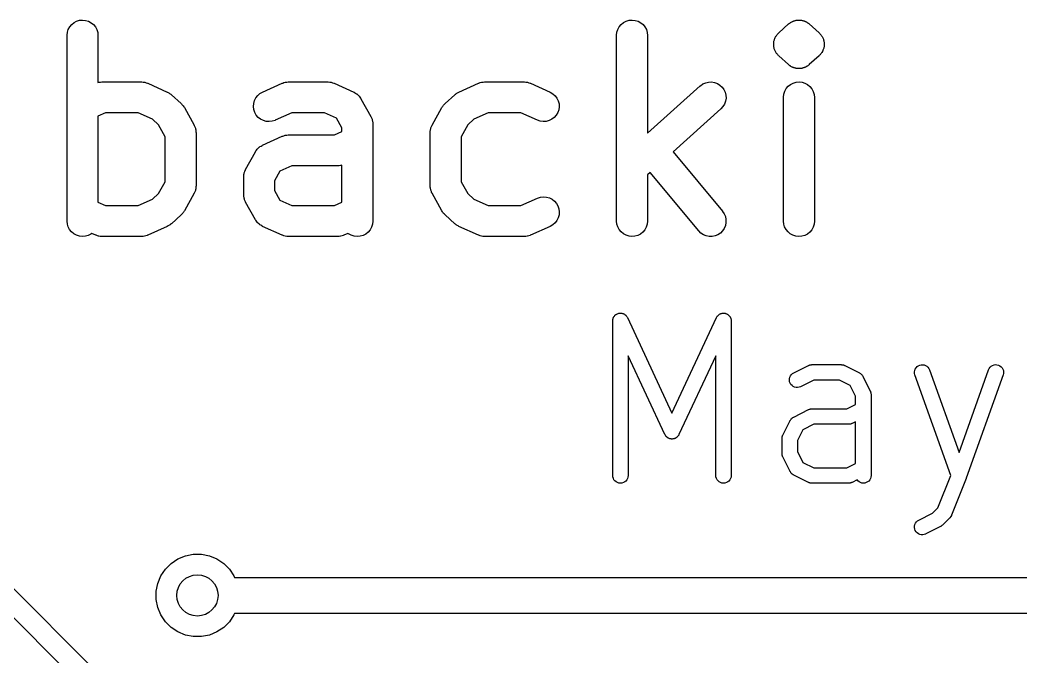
# Model space of a CAD drawing. Extents: x 69 to 174, y -100 to -50.
# Drawn here: x 152.13 to 161.84, y -55.72 to -49.54 of the extents above; entities that cross this region are included whole.
import ezdxf

# ---------------------------------------------------------------- set-up
doc = ezdxf.new("R2010")
doc.units = 0
doc.layers.add('BLACK', color=7, linetype='CONTINUOUS')

msp = doc.modelspace()

# ---------------------------------------------------------------- linework, layer by layer
at = {"layer": 'BLACK', "linetype": 'CONTINUOUS'}
for p, q in [((152.705, -49.5399), (152.734, -49.5373)), ((152.734, -49.5373), (152.763, -49.5403)), ((158.038, -49.5399), (158.067, -49.5373)), ((158.067, -49.5373), (158.096, -49.5403)), ((159.682, -49.5377), (159.686, -49.5373)), ((159.686, -49.5373), (159.69, -49.5377)), ((152.586, -49.6561), (152.595, -49.6282)), ((152.595, -49.6282), (152.609, -49.6025)), ((152.609, -49.6025), (152.628, -49.5801)), ((152.628, -49.5801), (152.651, -49.5618)), ((152.651, -49.5618), (152.676, -49.5482)), ((152.676, -49.5482), (152.705, -49.5399)), ((152.763, -49.5403), (152.791, -49.549)), ((152.791, -49.549), (152.817, -49.5629)), ((152.817, -49.5629), (152.839, -49.5816)), ((152.839, -49.5816), (152.858, -49.6043)), ((152.858, -49.6043), (152.871, -49.6301)), ((152.871, -49.6301), (152.88, -49.6581)), ((157.919, -49.6561), (157.928, -49.6282)), ((157.928, -49.6282), (157.942, -49.6025)), ((157.942, -49.6025), (157.961, -49.5801)), ((157.961, -49.5801), (157.984, -49.5618)), ((157.984, -49.5618), (158.01, -49.5482)), ((158.01, -49.5482), (158.038, -49.5399)), ((158.096, -49.5403), (158.124, -49.549)), ((158.124, -49.549), (158.15, -49.5629)), ((158.15, -49.5629), (158.172, -49.5816)), ((158.172, -49.5816), (158.191, -49.6043)), ((158.191, -49.6043), (158.205, -49.6301)), ((158.205, -49.6301), (158.213, -49.6581)), ((159.489, -49.6615), (159.585, -49.5758)), ((159.585, -49.5758), (159.586, -49.5744)), ((159.586, -49.5744), (159.591, -49.5708)), ((159.591, -49.5708), (159.596, -49.5666)), ((159.596, -49.5666), (159.6, -49.5644)), ((159.6, -49.5644), (159.603, -49.5618)), ((159.603, -49.5618), (159.607, -49.5598)), ((159.607, -49.5598), (159.61, -49.5574)), ((159.61, -49.5574), (159.616, -49.5548)), ((159.616, -49.5548), (159.621, -49.5516)), ((159.621, -49.5516), (159.625, -49.5502)), ((159.625, -49.5502), (159.629, -49.5482)), ((159.629, -49.5482), (159.633, -49.547)), ((159.633, -49.547), (159.637, -49.5453)), ((159.637, -49.5453), (159.643, -49.5439)), ((159.643, -49.5439), (159.649, -49.5417)), ((159.649, -49.5417), (159.653, -49.5411)), ((159.653, -49.5411), (159.657, -49.5399)), ((159.657, -49.5399), (159.661, -49.5396)), ((159.661, -49.5396), (159.665, -49.5386)), ((159.665, -49.5386), (159.671, -49.5384)), ((159.671, -49.5384), (159.678, -49.5375)), ((159.678, -49.5375), (159.682, -49.5377)), ((159.69, -49.5377), (159.694, -49.5376)), ((159.694, -49.5376), (159.701, -49.5386)), ((159.701, -49.5386), (159.707, -49.5389)), ((159.707, -49.5389), (159.711, -49.5399)), ((159.711, -49.5399), (159.715, -49.5403)), ((159.715, -49.5403), (159.719, -49.5416)), ((159.719, -49.5416), (159.723, -49.5423)), ((159.723, -49.5423), (159.729, -49.5445)), ((159.729, -49.5445), (159.735, -49.546)), ((159.735, -49.546), (159.739, -49.5478)), ((159.739, -49.5478), (159.743, -49.549)), ((159.743, -49.549), (159.747, -49.551)), ((159.747, -49.551), (159.751, -49.5525)), ((159.751, -49.5525), (159.756, -49.5558)), ((159.756, -49.5558), (159.762, -49.5584)), ((159.762, -49.5584), (159.765, -49.5609)), ((159.765, -49.5609), (159.769, -49.5629)), ((159.769, -49.5629), (159.772, -49.5656)), ((159.772, -49.5656), (159.776, -49.5678)), ((159.776, -49.5678), (159.78, -49.5721)), ((159.78, -49.5721), (159.785, -49.5758)), ((159.785, -49.5758), (159.881, -49.6615)), ((152.583, -49.6852), (152.586, -49.6561)), ((152.583, -49.6873), (152.583, -49.6852)), ((152.583, -51.4873), (152.583, -49.6873)), ((152.88, -49.6581), (152.883, -49.6873)), ((152.883, -49.6873), (152.883, -50.1435)), ((157.916, -49.6852), (157.919, -49.6561)), ((157.916, -49.6873), (157.916, -49.6852)), ((157.916, -51.4873), (157.916, -49.6873)), ((158.213, -49.6581), (158.216, -49.6873)), ((158.216, -49.6873), (158.216, -50.6362)), ((159.445, -49.7357), (159.447, -49.7288)), ((159.447, -49.7288), (159.449, -49.7217)), ((159.449, -49.7217), (159.452, -49.7151)), ((159.452, -49.7151), (159.455, -49.7082)), ((159.455, -49.7082), (159.458, -49.7019)), ((159.458, -49.7019), (159.461, -49.6953)), ((159.461, -49.6953), (159.466, -49.6894)), ((159.466, -49.6894), (159.47, -49.6831)), ((159.47, -49.6831), (159.475, -49.6777)), ((159.475, -49.6777), (159.479, -49.6719)), ((159.479, -49.6719), (159.484, -49.667)), ((159.484, -49.667), (159.489, -49.6615)), ((159.881, -49.6615), (159.882, -49.6629)), ((159.882, -49.6629), (159.887, -49.6684)), ((159.887, -49.6684), (159.892, -49.6734)), ((159.892, -49.6734), (159.897, -49.6793)), ((159.897, -49.6793), (159.902, -49.6848)), ((159.902, -49.6848), (159.905, -49.6912)), ((159.905, -49.6912), (159.91, -49.6971)), ((159.91, -49.6971), (159.913, -49.7038)), ((159.913, -49.7038), (159.916, -49.7101)), ((159.916, -49.7101), (159.919, -49.717)), ((159.919, -49.717), (159.922, -49.7237)), ((159.922, -49.7237), (159.924, -49.7308)), ((159.924, -49.7308), (159.926, -49.7377)), ((159.44, -49.7646), (159.441, -49.7574)), ((159.44, -49.772), (159.44, -49.7646)), ((159.44, -49.7793), (159.44, -49.772)), ((159.441, -49.7865), (159.44, -49.7793)), ((159.441, -49.7574), (159.442, -49.7501)), ((159.441, -49.7938), (159.441, -49.7865)), ((159.443, -49.801), (159.441, -49.7938)), ((159.442, -49.7501), (159.443, -49.7429)), ((159.443, -49.7429), (159.445, -49.7357)), ((159.444, -49.8083), (159.443, -49.801)), ((159.446, -49.8152), (159.444, -49.8083)), ((159.448, -49.8223), (159.446, -49.8152)), ((159.451, -49.829), (159.448, -49.8223)), ((159.921, -49.8243), (159.918, -49.8309)), ((159.923, -49.8172), (159.921, -49.8243)), ((159.926, -49.8103), (159.923, -49.8172)), ((159.926, -49.7377), (159.927, -49.745)), ((159.927, -49.8031), (159.926, -49.8103)), ((159.927, -49.745), (159.929, -49.7522)), ((159.929, -49.7959), (159.927, -49.8031)), ((159.929, -49.7522), (159.929, -49.7595)), ((159.929, -49.7595), (159.93, -49.7667)), ((159.93, -49.7814), (159.929, -49.7886)), ((159.929, -49.7886), (159.929, -49.7959)), ((159.93, -49.7667), (159.93, -49.774)), ((159.93, -49.774), (159.93, -49.7814)), ((159.454, -49.8359), (159.451, -49.829)), ((159.457, -49.8422), (159.454, -49.8359)), ((159.46, -49.8489), (159.457, -49.8422)), ((159.465, -49.8548), (159.46, -49.8489)), ((159.468, -49.8612), (159.465, -49.8548)), ((159.473, -49.8667), (159.468, -49.8612)), ((159.478, -49.8726), (159.473, -49.8667)), ((159.483, -49.8776), (159.478, -49.8726)), ((159.488, -49.8831), (159.483, -49.8776)), ((159.489, -49.8845), (159.488, -49.8831)), ((159.585, -49.9702), (159.489, -49.8845)), ((159.881, -49.8845), (159.785, -49.9702)), ((159.886, -49.8791), (159.881, -49.8845)), ((159.891, -49.8741), (159.886, -49.8791)), ((159.895, -49.8683), (159.891, -49.8741)), ((159.9, -49.8629), (159.895, -49.8683)), ((159.904, -49.8566), (159.9, -49.8629)), ((159.909, -49.8507), (159.904, -49.8566)), ((159.912, -49.8441), (159.909, -49.8507)), ((159.916, -49.8378), (159.912, -49.8441)), ((159.918, -49.8309), (159.916, -49.8378)), ((159.59, -49.9739), (159.585, -49.9702)), ((159.594, -49.9782), (159.59, -49.9739)), ((159.598, -49.9804), (159.594, -49.9782)), ((159.601, -49.9831), (159.598, -49.9804)), ((159.605, -49.9851), (159.601, -49.9831)), ((159.608, -49.9876), (159.605, -49.9851)), ((159.614, -49.9902), (159.608, -49.9876)), ((159.619, -49.9935), (159.614, -49.9902)), ((159.623, -49.995), (159.619, -49.9935)), ((159.627, -49.997), (159.623, -49.995)), ((159.631, -49.9982), (159.627, -49.997)), ((159.635, -50), (159.631, -49.9982)), ((159.641, -50.0015), (159.635, -50)), ((159.647, -50.0037), (159.641, -50.0015)), ((159.651, -50.0044), (159.647, -50.0037)), ((159.655, -50.0056), (159.651, -50.0044)), ((159.659, -50.0061), (159.655, -50.0056)), ((159.663, -50.0071), (159.659, -50.0061)), ((159.669, -50.0074), (159.663, -50.0071)), ((159.676, -50.0084), (159.669, -50.0074)), ((159.68, -50.0083), (159.676, -50.0084)), ((159.684, -50.0087), (159.68, -50.0083)), ((159.688, -50.0083), (159.684, -50.0087)), ((159.692, -50.0085), (159.688, -50.0083)), ((159.699, -50.0076), (159.692, -50.0085)), ((159.705, -50.0074), (159.699, -50.0076)), ((159.709, -50.0064), (159.705, -50.0074)), ((159.713, -50.0061), (159.709, -50.0064)), ((159.717, -50.0049), (159.713, -50.0061)), ((159.721, -50.0042), (159.717, -50.0049)), ((159.727, -50.0022), (159.721, -50.0042)), ((159.733, -50.0007), (159.727, -50.0022)), ((159.737, -49.999), (159.733, -50.0007)), ((159.741, -49.9978), (159.737, -49.999)), ((159.745, -49.9958), (159.741, -49.9978)), ((159.749, -49.9944), (159.745, -49.9958)), ((159.754, -49.9912), (159.749, -49.9944)), ((159.76, -49.9886), (159.754, -49.9912)), ((159.763, -49.9862), (159.76, -49.9886)), ((159.767, -49.9842), (159.763, -49.9862)), ((159.77, -49.9816), (159.767, -49.9842)), ((159.774, -49.9794), (159.77, -49.9816)), ((159.779, -49.9752), (159.774, -49.9794)), ((159.784, -49.9716), (159.779, -49.9752)), ((159.785, -49.9702), (159.784, -49.9716)), ((152.883, -50.1435), (152.891, -50.1407)), ((152.891, -50.1407), (152.893, -50.1405)), ((152.893, -50.1405), (152.894, -50.1401)), ((152.894, -50.1401), (152.907, -50.1388)), ((152.907, -50.1388), (152.92, -50.1373)), ((152.92, -50.1373), (152.922, -50.1374)), ((152.922, -50.1374), (152.923, -50.1373)), ((152.923, -50.1373), (153.304, -50.1373)), ((153.304, -50.1373), (153.306, -50.1373)), ((153.306, -50.1373), (153.308, -50.1375)), ((153.308, -50.1375), (153.309, -50.1374)), ((153.309, -50.1374), (153.322, -50.1391)), ((153.322, -50.1391), (153.335, -50.1406)), ((153.335, -50.1406), (153.337, -50.141)), ((153.337, -50.141), (153.338, -50.1411)), ((153.338, -50.1411), (153.351, -50.1454)), ((153.351, -50.1454), (153.363, -50.1494)), ((153.363, -50.1494), (153.364, -50.1501)), ((153.364, -50.1501), (153.366, -50.1505)), ((153.366, -50.1505), (153.556, -50.2362)), ((154.481, -50.2362), (154.671, -50.1505)), ((154.671, -50.1505), (154.673, -50.1497)), ((154.673, -50.1497), (154.674, -50.1492)), ((154.674, -50.1492), (154.676, -50.1486)), ((154.676, -50.1486), (154.688, -50.1448)), ((154.688, -50.1448), (154.701, -50.1407)), ((154.701, -50.1407), (154.702, -50.1405)), ((154.702, -50.1405), (154.704, -50.1401)), ((154.704, -50.1401), (154.717, -50.1388)), ((154.717, -50.1388), (154.73, -50.1373)), ((154.73, -50.1373), (154.731, -50.1374)), ((154.731, -50.1374), (154.733, -50.1373)), ((154.733, -50.1373), (155.114, -50.1373)), ((155.114, -50.1373), (155.116, -50.1373)), ((155.116, -50.1373), (155.117, -50.1375)), ((155.117, -50.1375), (155.118, -50.1374)), ((155.118, -50.1374), (155.132, -50.1391)), ((155.132, -50.1391), (155.145, -50.1406)), ((155.145, -50.1406), (155.146, -50.141)), ((155.146, -50.141), (155.147, -50.1411)), ((155.147, -50.1411), (155.16, -50.1454)), ((155.16, -50.1454), (155.173, -50.1494)), ((155.173, -50.1494), (155.174, -50.1501)), ((155.174, -50.1501), (155.175, -50.1505)), ((155.175, -50.1505), (155.366, -50.2362)), ((156.385, -50.2362), (156.576, -50.1505)), ((156.576, -50.1505), (156.578, -50.1497)), ((156.578, -50.1497), (156.579, -50.1492)), ((156.579, -50.1492), (156.58, -50.1486)), ((156.58, -50.1486), (156.593, -50.1448)), ((156.593, -50.1448), (156.606, -50.1407)), ((156.606, -50.1407), (156.607, -50.1405)), ((156.607, -50.1405), (156.608, -50.1401)), ((156.608, -50.1401), (156.622, -50.1388)), ((156.622, -50.1388), (156.635, -50.1373)), ((156.635, -50.1373), (156.636, -50.1374)), ((156.636, -50.1374), (156.637, -50.1373)), ((156.637, -50.1373), (157.018, -50.1373)), ((157.018, -50.1373), (157.02, -50.1373)), ((157.02, -50.1373), (157.022, -50.1375)), ((157.022, -50.1375), (157.023, -50.1374)), ((157.023, -50.1374), (157.036, -50.1391)), ((157.036, -50.1391), (157.05, -50.1406)), ((157.05, -50.1406), (157.051, -50.141)), ((157.051, -50.141), (157.052, -50.1411)), ((157.052, -50.1411), (157.065, -50.1454)), ((157.065, -50.1454), (157.077, -50.1494)), ((157.077, -50.1494), (157.079, -50.1501)), ((157.079, -50.1501), (157.08, -50.1505)), ((157.08, -50.1505), (157.27, -50.2362)), ((158.216, -50.6362), (158.728, -50.1758)), ((158.728, -50.1758), (158.729, -50.1744)), ((158.729, -50.1744), (158.753, -50.1574)), ((158.753, -50.1574), (158.78, -50.1453)), ((158.78, -50.1453), (158.808, -50.1386)), ((158.808, -50.1386), (158.837, -50.1376)), ((158.837, -50.1376), (158.866, -50.1423)), ((158.866, -50.1423), (158.894, -50.1525)), ((158.894, -50.1525), (158.919, -50.1678)), ((158.919, -50.1678), (158.94, -50.1877)), ((158.94, -50.1877), (158.957, -50.2114)), ((158.957, -50.2114), (158.97, -50.238)), ((159.547, -50.2282), (159.561, -50.2025)), ((159.561, -50.2025), (159.58, -50.1801)), ((159.58, -50.1801), (159.603, -50.1618)), ((159.603, -50.1618), (159.629, -50.1482)), ((159.629, -50.1482), (159.657, -50.1399)), ((159.657, -50.1399), (159.686, -50.1373)), ((159.686, -50.1373), (159.715, -50.1403)), ((159.715, -50.1403), (159.743, -50.149)), ((159.743, -50.149), (159.769, -50.1629)), ((159.769, -50.1629), (159.791, -50.1816)), ((159.791, -50.1816), (159.81, -50.2043)), ((159.81, -50.2043), (159.824, -50.2301)), ((153.556, -50.2362), (153.558, -50.2371)), ((153.558, -50.2371), (153.565, -50.2409)), ((153.565, -50.2409), (153.571, -50.2441)), ((153.571, -50.2441), (153.577, -50.2484)), ((153.577, -50.2484), (153.583, -50.252)), ((153.583, -50.252), (153.589, -50.257)), ((153.589, -50.257), (153.595, -50.2615)), ((153.595, -50.2615), (153.69, -50.3472)), ((154.402, -50.3193), (154.415, -50.2931)), ((154.415, -50.2931), (154.433, -50.27)), ((154.433, -50.27), (154.455, -50.2508)), ((154.455, -50.2508), (154.481, -50.2362)), ((155.366, -50.2362), (155.368, -50.2371)), ((155.368, -50.2371), (155.37, -50.2386)), ((155.37, -50.2386), (155.373, -50.2398)), ((155.373, -50.2398), (155.383, -50.2461)), ((155.383, -50.2461), (155.393, -50.252)), ((155.393, -50.252), (155.395, -50.254)), ((155.395, -50.254), (155.398, -50.2557)), ((155.398, -50.2557), (155.406, -50.2638)), ((155.406, -50.2638), (155.415, -50.2715)), ((155.415, -50.2715), (155.416, -50.274)), ((155.416, -50.274), (155.419, -50.2761)), ((155.419, -50.2761), (155.425, -50.2856)), ((155.425, -50.2856), (155.432, -50.2949)), ((155.432, -50.2949), (155.433, -50.2976)), ((155.433, -50.2976), (155.435, -50.3002)), ((155.435, -50.3002), (155.53, -50.4716)), ((156.251, -50.3472), (156.347, -50.2615)), ((156.347, -50.2615), (156.348, -50.2601)), ((156.348, -50.2601), (156.354, -50.2557)), ((156.354, -50.2557), (156.36, -50.2508)), ((156.36, -50.2508), (156.366, -50.2472)), ((156.366, -50.2472), (156.372, -50.2431)), ((156.372, -50.2431), (156.379, -50.24)), ((156.379, -50.24), (156.385, -50.2362)), ((157.27, -50.2362), (157.272, -50.2371)), ((157.272, -50.2371), (157.298, -50.252)), ((157.298, -50.252), (157.319, -50.2715)), ((157.319, -50.2715), (157.337, -50.2949)), ((157.337, -50.2949), (157.35, -50.3213)), ((158.97, -50.238), (158.976, -50.2664)), ((158.978, -50.2957), (158.973, -50.3246)), ((158.976, -50.2664), (158.978, -50.2957)), ((159.535, -50.2852), (159.538, -50.2561)), ((159.535, -50.2873), (159.535, -50.2852)), ((159.535, -51.4873), (159.535, -50.2873)), ((159.538, -50.2561), (159.547, -50.2282)), ((159.824, -50.2301), (159.832, -50.2582)), ((159.832, -50.2582), (159.835, -50.2873)), ((159.835, -50.2873), (159.835, -51.4873)), ((153.69, -50.3472), (153.692, -50.3486)), ((153.692, -50.3486), (153.698, -50.3554)), ((153.698, -50.3554), (153.704, -50.3618)), ((153.704, -50.3618), (153.707, -50.3664)), ((153.707, -50.3664), (153.711, -50.3705)), ((153.711, -50.3705), (153.716, -50.3784)), ((153.716, -50.3784), (153.721, -50.3859)), ((153.721, -50.3859), (153.816, -50.5573)), ((154.392, -50.3767), (154.394, -50.3475)), ((154.396, -50.4058), (154.392, -50.3767)), ((154.394, -50.3475), (154.402, -50.3193)), ((154.405, -50.4336), (154.396, -50.4058)), ((156.125, -50.5573), (156.221, -50.3859)), ((156.221, -50.3859), (156.222, -50.384)), ((156.222, -50.384), (156.227, -50.3766)), ((156.227, -50.3766), (156.232, -50.3688)), ((156.232, -50.3688), (156.235, -50.3647)), ((156.235, -50.3647), (156.239, -50.3602)), ((156.239, -50.3602), (156.245, -50.3539)), ((156.245, -50.3539), (156.251, -50.3472)), ((157.355, -50.4078), (157.345, -50.4355)), ((157.35, -50.3213), (157.357, -50.3496)), ((157.359, -50.3788), (157.355, -50.4078)), ((157.357, -50.3496), (157.359, -50.3788)), ((158.928, -50.3988), (158.464, -50.8165)), ((158.948, -50.3772), (158.928, -50.3988)), ((158.963, -50.3521), (158.948, -50.3772)), ((158.973, -50.3246), (158.963, -50.3521)), ((152.955, -50.4373), (152.883, -50.47)), ((152.883, -50.47), (152.883, -51.3046)), ((153.272, -50.4373), (152.955, -50.4373)), ((153.412, -50.5002), (153.272, -50.4373)), ((153.471, -50.5535), (153.412, -50.5002)), ((154.419, -50.4591), (154.405, -50.4336)), ((154.438, -50.4813), (154.419, -50.4591)), ((154.461, -50.4994), (154.438, -50.4813)), ((154.488, -50.5127), (154.461, -50.4994)), ((154.765, -50.4373), (154.604, -50.5098)), ((155.081, -50.4373), (154.765, -50.4373)), ((155.197, -50.4894), (155.081, -50.4373)), ((155.249, -50.5833), (155.197, -50.4894)), ((155.53, -50.4716), (155.531, -50.4734)), ((155.531, -50.4734), (155.534, -50.4805)), ((155.534, -50.4805), (155.538, -50.4873)), ((155.538, -50.4873), (155.54, -50.494)), ((155.54, -50.494), (155.543, -50.5004)), ((155.543, -50.5004), (155.544, -50.508)), ((155.544, -50.508), (155.546, -50.5153)), ((156.53, -50.5002), (156.471, -50.5535)), ((156.67, -50.4373), (156.53, -50.5002)), ((156.986, -50.4373), (156.67, -50.4373)), ((157.147, -50.5098), (156.986, -50.4373)), ((157.288, -50.5005), (157.262, -50.5134)), ((157.311, -50.4828), (157.288, -50.5005)), ((157.33, -50.4608), (157.311, -50.4828)), ((157.345, -50.4355), (157.33, -50.4608)), ((153.535, -50.669), (153.471, -50.5535)), ((153.816, -50.5573), (153.817, -50.5591)), ((153.817, -50.5591), (153.82, -50.5662)), ((153.82, -50.5662), (153.824, -50.573)), ((153.824, -50.573), (153.826, -50.5797)), ((153.826, -50.5797), (153.828, -50.5861)), ((153.828, -50.5861), (153.83, -50.5937)), ((153.83, -50.5937), (153.832, -50.601)), ((153.832, -50.601), (153.833, -50.608)), ((154.516, -50.5206), (154.488, -50.5127)), ((154.545, -50.523), (154.516, -50.5206)), ((154.574, -50.5196), (154.545, -50.523)), ((154.602, -50.5106), (154.574, -50.5196)), ((154.604, -50.5098), (154.602, -50.5106)), ((155.249, -50.6189), (155.249, -50.5833)), ((155.546, -50.5153), (155.547, -50.5223)), ((155.547, -50.5223), (155.549, -50.5291)), ((155.549, -50.5291), (155.549, -50.5368)), ((155.549, -50.5368), (155.549, -50.5444)), ((155.549, -50.5444), (155.549, -51.4873)), ((156.109, -50.6059), (156.11, -50.599)), ((156.11, -50.599), (156.112, -50.5916)), ((156.112, -50.5916), (156.114, -50.5842)), ((156.114, -50.5842), (156.116, -50.5777)), ((156.116, -50.5777), (156.119, -50.5711)), ((156.119, -50.5711), (156.122, -50.5643)), ((156.122, -50.5643), (156.125, -50.5573)), ((156.471, -50.5535), (156.406, -50.669)), ((157.175, -50.5191), (157.147, -50.5098)), ((157.204, -50.5229), (157.175, -50.5191)), ((157.233, -50.521), (157.204, -50.5229)), ((157.262, -50.5134), (157.233, -50.521)), ((153.535, -51.1056), (153.535, -50.669)), ((153.833, -50.608), (153.834, -50.6148)), ((153.834, -50.6148), (153.834, -50.6225)), ((153.834, -50.6225), (153.835, -50.6301)), ((153.835, -50.6301), (153.835, -51.1444)), ((154.481, -50.7505), (154.671, -50.6648)), ((154.671, -50.6648), (154.673, -50.6639)), ((154.673, -50.6639), (154.674, -50.6635)), ((154.674, -50.6635), (154.676, -50.6629)), ((154.676, -50.6629), (154.688, -50.659)), ((154.688, -50.659), (154.701, -50.655)), ((154.701, -50.655), (154.702, -50.6548)), ((154.702, -50.6548), (154.704, -50.6544)), ((154.704, -50.6544), (154.717, -50.6531)), ((154.717, -50.6531), (154.73, -50.6516)), ((154.73, -50.6516), (154.731, -50.6517)), ((154.731, -50.6517), (154.733, -50.6516)), ((154.733, -50.6516), (155.177, -50.6516)), ((155.177, -50.6516), (155.249, -50.6189)), ((156.106, -50.628), (156.107, -50.6204)), ((156.106, -50.6301), (156.106, -50.628)), ((156.106, -51.1444), (156.106, -50.6301)), ((156.107, -50.6128), (156.109, -50.6059)), ((156.107, -50.6204), (156.107, -50.6128)), ((156.406, -50.669), (156.406, -51.1056)), ((154.415, -50.8074), (154.422, -50.7982)), ((154.422, -50.7982), (154.429, -50.7888)), ((154.429, -50.7888), (154.431, -50.7867)), ((154.431, -50.7867), (154.433, -50.7843)), ((154.433, -50.7843), (154.442, -50.7767)), ((154.442, -50.7767), (154.45, -50.7687)), ((154.45, -50.7687), (154.453, -50.7671)), ((154.453, -50.7671), (154.455, -50.7651)), ((154.455, -50.7651), (154.465, -50.7593)), ((154.465, -50.7593), (154.475, -50.7531)), ((154.475, -50.7531), (154.478, -50.752)), ((154.478, -50.752), (154.481, -50.7505)), ((154.316, -50.9859), (154.411, -50.8144)), ((154.411, -50.8144), (154.412, -50.8126)), ((154.412, -50.8126), (154.414, -50.8101)), ((154.414, -50.8101), (154.415, -50.8074)), ((158.464, -50.8165), (158.943, -51.3913)), ((154.309, -50.9996), (154.313, -50.9929)), ((154.313, -50.9929), (154.316, -50.9859)), ((154.765, -50.9516), (154.649, -51.0036)), ((155.209, -50.9516), (154.765, -50.9516)), ((155.21, -50.9514), (155.209, -50.9516)), ((155.212, -50.9515), (155.21, -50.9514)), ((155.225, -50.95), (155.212, -50.9515)), ((155.238, -50.9487), (155.225, -50.95)), ((155.239, -50.9483), (155.238, -50.9487)), ((155.241, -50.9482), (155.239, -50.9483)), ((155.249, -50.9454), (155.241, -50.9482)), ((155.249, -51.3046), (155.249, -50.9454)), ((154.297, -51.0566), (154.298, -51.049)), ((154.297, -51.0587), (154.297, -51.0566)), ((154.297, -51.2301), (154.297, -51.0587)), ((154.298, -51.0413), (154.299, -51.0345)), ((154.298, -51.049), (154.298, -51.0413)), ((154.299, -51.0345), (154.3, -51.0275)), ((154.3, -51.0275), (154.303, -51.0202)), ((154.303, -51.0202), (154.304, -51.0127)), ((154.304, -51.0127), (154.307, -51.0063)), ((154.307, -51.0063), (154.309, -50.9996)), ((154.649, -51.0036), (154.597, -51.0976)), ((158.241, -51.0173), (158.216, -51.0398)), ((158.216, -51.0398), (158.216, -51.4873)), ((158.713, -51.5833), (158.241, -51.0173)), ((153.471, -51.2211), (153.535, -51.1056)), ((153.829, -51.1829), (153.828, -51.1904)), ((153.832, -51.1756), (153.829, -51.1829)), ((153.833, -51.1687), (153.832, -51.1756)), ((153.834, -51.1618), (153.833, -51.1687)), ((153.835, -51.1465), (153.834, -51.1541)), ((153.834, -51.1541), (153.834, -51.1618)), ((153.835, -51.1444), (153.835, -51.1465)), ((154.597, -51.0976), (154.597, -51.1913)), ((156.107, -51.1521), (156.106, -51.1444)), ((156.107, -51.1597), (156.107, -51.1521)), ((156.109, -51.1666), (156.107, -51.1597)), ((156.109, -51.1736), (156.109, -51.1666)), ((156.112, -51.1809), (156.109, -51.1736)), ((156.113, -51.1884), (156.112, -51.1809)), ((156.116, -51.1949), (156.113, -51.1884)), ((156.406, -51.1056), (156.471, -51.2211)), ((153.272, -51.3373), (153.412, -51.2744)), ((153.412, -51.2744), (153.471, -51.2211)), ((153.816, -51.2173), (153.721, -51.3887)), ((153.819, -51.2102), (153.816, -51.2173)), ((153.823, -51.2035), (153.819, -51.2102)), ((153.825, -51.1968), (153.823, -51.2035)), ((153.828, -51.1904), (153.825, -51.1968)), ((154.298, -51.2378), (154.297, -51.2301)), ((154.298, -51.2454), (154.298, -51.2378)), ((154.299, -51.2523), (154.298, -51.2454)), ((154.3, -51.2593), (154.299, -51.2523)), ((154.302, -51.2666), (154.3, -51.2593)), ((154.304, -51.2741), (154.302, -51.2666)), ((154.306, -51.2806), (154.304, -51.2741)), ((154.308, -51.2873), (154.306, -51.2806)), ((154.597, -51.1913), (154.649, -51.2852)), ((154.649, -51.2852), (154.765, -51.3373)), ((156.118, -51.2016), (156.116, -51.1949)), ((156.121, -51.2084), (156.118, -51.2016)), ((156.124, -51.2154), (156.121, -51.2084)), ((156.125, -51.2173), (156.124, -51.2154)), ((156.221, -51.3887), (156.125, -51.2173)), ((156.471, -51.2211), (156.53, -51.2744)), ((156.53, -51.2744), (156.67, -51.3373)), ((156.986, -51.3373), (157.147, -51.2648)), ((157.147, -51.2648), (157.149, -51.2639)), ((157.149, -51.2639), (157.177, -51.255)), ((157.177, -51.255), (157.206, -51.2516)), ((157.206, -51.2516), (157.235, -51.2539)), ((157.235, -51.2539), (157.264, -51.2619)), ((157.264, -51.2619), (157.29, -51.2752)), ((157.29, -51.2752), (157.313, -51.2933)), ((152.883, -51.3046), (152.955, -51.3373)), ((152.955, -51.3373), (153.272, -51.3373)), ((154.312, -51.2941), (154.308, -51.2873)), ((154.315, -51.3011), (154.312, -51.2941)), ((154.316, -51.303), (154.315, -51.3011)), ((154.411, -51.4744), (154.316, -51.303)), ((154.765, -51.3373), (155.177, -51.3373)), ((155.177, -51.3373), (155.249, -51.3046)), ((156.67, -51.3373), (156.986, -51.3373)), ((157.313, -51.2933), (157.332, -51.3155)), ((157.332, -51.3155), (157.346, -51.341)), ((157.346, -51.341), (157.355, -51.3688)), ((157.355, -51.3688), (157.359, -51.3978)), ((153.69, -51.4274), (153.595, -51.5131)), ((153.696, -51.4206), (153.69, -51.4274)), ((153.703, -51.4144), (153.696, -51.4206)), ((153.706, -51.4098), (153.703, -51.4144)), ((153.71, -51.4057), (153.706, -51.4098)), ((153.715, -51.3979), (153.71, -51.4057)), ((153.72, -51.3905), (153.715, -51.3979)), ((153.721, -51.3887), (153.72, -51.3905)), ((154.413, -51.4769), (154.411, -51.4744)), ((154.414, -51.4797), (154.413, -51.4769)), ((154.421, -51.4889), (154.414, -51.4797)), ((156.226, -51.3962), (156.221, -51.3887)), ((156.23, -51.4041), (156.226, -51.3962)), ((156.234, -51.4082), (156.23, -51.4041)), ((156.237, -51.4128), (156.234, -51.4082)), ((156.244, -51.4191), (156.237, -51.4128)), ((156.25, -51.4259), (156.244, -51.4191)), ((156.251, -51.4274), (156.25, -51.4259)), ((156.347, -51.5131), (156.251, -51.4274)), ((157.349, -51.4553), (157.336, -51.4814)), ((157.357, -51.427), (157.349, -51.4553)), ((157.359, -51.3978), (157.357, -51.427)), ((158.943, -51.3913), (158.944, -51.3929)), ((158.944, -51.3929), (158.961, -51.4173)), ((158.961, -51.4173), (158.972, -51.4444)), ((158.972, -51.4444), (158.977, -51.4732)), ((158.977, -51.4732), (158.977, -51.5024)), ((152.586, -51.5164), (152.583, -51.4873)), ((152.594, -51.5444), (152.586, -51.5164)), ((152.608, -51.5703), (152.594, -51.5444)), ((152.626, -51.593), (152.608, -51.5703)), ((153.556, -51.5384), (153.366, -51.6241)), ((153.563, -51.5346), (153.556, -51.5384)), ((153.57, -51.5315), (153.563, -51.5346)), ((153.575, -51.5273), (153.57, -51.5315)), ((153.582, -51.5238), (153.575, -51.5273)), ((153.587, -51.5188), (153.582, -51.5238)), ((153.593, -51.5145), (153.587, -51.5188)), ((153.595, -51.5131), (153.593, -51.5145)), ((154.428, -51.4985), (154.421, -51.4889)), ((154.43, -51.5006), (154.428, -51.4985)), ((154.432, -51.503), (154.43, -51.5006)), ((154.44, -51.5108), (154.432, -51.503)), ((154.449, -51.5189), (154.44, -51.5108)), ((154.451, -51.5205), (154.449, -51.5189)), ((154.454, -51.5226), (154.451, -51.5205)), ((154.464, -51.5285), (154.454, -51.5226)), ((154.473, -51.5348), (154.464, -51.5285)), ((154.476, -51.5359), (154.473, -51.5348)), ((154.479, -51.5375), (154.476, -51.5359)), ((154.481, -51.5384), (154.479, -51.5375)), ((154.671, -51.6241), (154.481, -51.5384)), ((155.523, -51.572), (155.504, -51.5945)), ((155.537, -51.5464), (155.523, -51.572)), ((155.546, -51.5185), (155.537, -51.5464)), ((155.549, -51.4894), (155.546, -51.5185)), ((155.549, -51.4873), (155.549, -51.4894)), ((156.353, -51.5175), (156.347, -51.5131)), ((156.358, -51.5226), (156.353, -51.5175)), ((156.364, -51.5262), (156.358, -51.5226)), ((156.37, -51.5304), (156.364, -51.5262)), ((156.377, -51.5336), (156.37, -51.5304)), ((156.383, -51.5375), (156.377, -51.5336)), ((156.385, -51.5384), (156.383, -51.5375)), ((156.576, -51.6241), (156.385, -51.5384)), ((157.27, -51.5384), (157.08, -51.6241)), ((157.296, -51.5238), (157.27, -51.5384)), ((157.318, -51.5046), (157.296, -51.5238)), ((157.336, -51.4814), (157.318, -51.5046)), ((157.919, -51.5164), (157.916, -51.4873)), ((157.927, -51.5444), (157.919, -51.5164)), ((157.941, -51.5703), (157.927, -51.5444)), ((157.96, -51.593), (157.941, -51.5703)), ((158.19, -51.572), (158.171, -51.5945)), ((158.204, -51.5464), (158.19, -51.572)), ((158.213, -51.5185), (158.204, -51.5464)), ((158.216, -51.4894), (158.213, -51.5185)), ((158.216, -51.4873), (158.216, -51.4894)), ((158.96, -51.5582), (158.944, -51.5825)), ((158.971, -51.5311), (158.96, -51.5582)), ((158.977, -51.5024), (158.971, -51.5311)), ((159.538, -51.5164), (159.535, -51.4873)), ((159.546, -51.5444), (159.538, -51.5164)), ((159.56, -51.5703), (159.546, -51.5444)), ((159.579, -51.593), (159.56, -51.5703)), ((159.809, -51.572), (159.79, -51.5945)), ((159.823, -51.5464), (159.809, -51.572)), ((159.832, -51.5185), (159.823, -51.5464)), ((159.835, -51.4894), (159.832, -51.5185)), ((159.835, -51.4873), (159.835, -51.4894)), ((152.649, -51.6116), (152.626, -51.593)), ((152.675, -51.6256), (152.649, -51.6116)), ((152.703, -51.6342), (152.675, -51.6256)), ((152.732, -51.6373), (152.703, -51.6342)), ((152.761, -51.6346), (152.732, -51.6373)), ((152.789, -51.6264), (152.761, -51.6346)), ((152.815, -51.6128), (152.789, -51.6264)), ((152.823, -51.6065), (152.815, -51.6128)), ((152.862, -51.6241), (152.823, -51.6065)), ((152.863, -51.6245), (152.862, -51.6241)), ((152.864, -51.6252), (152.863, -51.6245)), ((152.877, -51.6292), (152.864, -51.6252)), ((152.889, -51.6334), (152.877, -51.6292)), ((152.891, -51.6336), (152.889, -51.6334)), ((152.892, -51.634), (152.891, -51.6336)), ((152.905, -51.6355), (152.892, -51.634)), ((152.918, -51.6372), (152.905, -51.6355)), ((152.92, -51.6371), (152.918, -51.6372)), ((152.921, -51.6373), (152.92, -51.6371)), ((152.923, -51.6373), (152.921, -51.6373)), ((153.304, -51.6373), (152.923, -51.6373)), ((153.305, -51.6372), (153.304, -51.6373)), ((153.307, -51.6373), (153.305, -51.6372)), ((153.32, -51.6357), (153.307, -51.6373)), ((153.333, -51.6344), (153.32, -51.6357)), ((153.335, -51.634), (153.333, -51.6344)), ((153.336, -51.6339), (153.335, -51.634)), ((153.349, -51.6298), (153.336, -51.6339)), ((153.361, -51.626), (153.349, -51.6298)), ((153.362, -51.6253), (153.361, -51.626)), ((153.364, -51.6249), (153.362, -51.6253)), ((153.366, -51.6241), (153.364, -51.6249)), ((154.672, -51.6245), (154.671, -51.6241)), ((154.674, -51.6252), (154.672, -51.6245)), ((154.686, -51.6292), (154.674, -51.6252)), ((154.699, -51.6334), (154.686, -51.6292)), ((154.7, -51.6336), (154.699, -51.6334)), ((154.701, -51.634), (154.7, -51.6336)), ((154.715, -51.6355), (154.701, -51.634)), ((154.728, -51.6372), (154.715, -51.6355)), ((154.729, -51.6371), (154.728, -51.6372)), ((154.731, -51.6373), (154.729, -51.6371)), ((154.733, -51.6373), (154.731, -51.6373)), ((155.209, -51.6373), (154.733, -51.6373)), ((155.21, -51.6372), (155.209, -51.6373)), ((155.212, -51.6373), (155.21, -51.6372)), ((155.225, -51.6357), (155.212, -51.6373)), ((155.238, -51.6344), (155.225, -51.6357)), ((155.239, -51.634), (155.238, -51.6344)), ((155.241, -51.6339), (155.239, -51.634)), ((155.253, -51.6298), (155.241, -51.6339)), ((155.266, -51.626), (155.253, -51.6298)), ((155.267, -51.6253), (155.266, -51.626)), ((155.268, -51.6249), (155.267, -51.6253)), ((155.27, -51.6241), (155.268, -51.6249)), ((155.309, -51.6066), (155.27, -51.6241)), ((155.315, -51.6116), (155.309, -51.6066)), ((155.341, -51.6256), (155.315, -51.6116)), ((155.369, -51.6342), (155.341, -51.6256)), ((155.398, -51.6373), (155.369, -51.6342)), ((155.427, -51.6346), (155.398, -51.6373)), ((155.456, -51.6264), (155.427, -51.6346)), ((155.481, -51.6128), (155.456, -51.6264)), ((155.504, -51.5945), (155.481, -51.6128)), ((156.577, -51.6245), (156.576, -51.6241)), ((156.578, -51.6252), (156.577, -51.6245)), ((156.591, -51.6292), (156.578, -51.6252)), ((156.604, -51.6334), (156.591, -51.6292)), ((156.605, -51.6336), (156.604, -51.6334)), ((156.606, -51.634), (156.605, -51.6336)), ((156.619, -51.6355), (156.606, -51.634)), ((156.633, -51.6372), (156.619, -51.6355)), ((156.634, -51.6371), (156.633, -51.6372)), ((156.635, -51.6373), (156.634, -51.6371)), ((156.637, -51.6373), (156.635, -51.6373)), ((157.018, -51.6373), (156.637, -51.6373)), ((157.02, -51.6372), (157.018, -51.6373)), ((157.021, -51.6373), (157.02, -51.6372)), ((157.034, -51.6357), (157.021, -51.6373)), ((157.048, -51.6344), (157.034, -51.6357)), ((157.049, -51.634), (157.048, -51.6344)), ((157.05, -51.6339), (157.049, -51.634)), ((157.063, -51.6298), (157.05, -51.6339)), ((157.076, -51.626), (157.063, -51.6298)), ((157.077, -51.6253), (157.076, -51.626)), ((157.078, -51.6249), (157.077, -51.6253)), ((157.08, -51.6241), (157.078, -51.6249)), ((157.982, -51.6116), (157.96, -51.593)), ((158.008, -51.6256), (157.982, -51.6116)), ((158.036, -51.6342), (158.008, -51.6256)), ((158.065, -51.6373), (158.036, -51.6342)), ((158.094, -51.6346), (158.065, -51.6373)), ((158.122, -51.6264), (158.094, -51.6346)), ((158.148, -51.6128), (158.122, -51.6264)), ((158.171, -51.5945), (158.148, -51.6128)), ((158.734, -51.6039), (158.713, -51.5833)), ((158.758, -51.62), (158.734, -51.6039)), ((158.785, -51.631), (158.758, -51.62)), ((158.814, -51.6366), (158.785, -51.631)), ((158.843, -51.6365), (158.814, -51.6366)), ((158.872, -51.6307), (158.843, -51.6365)), ((158.899, -51.6195), (158.872, -51.6307)), ((158.923, -51.6032), (158.899, -51.6195)), ((158.944, -51.5825), (158.923, -51.6032)), ((159.601, -51.6116), (159.579, -51.593)), ((159.627, -51.6256), (159.601, -51.6116)), ((159.655, -51.6342), (159.627, -51.6256)), ((159.684, -51.6373), (159.655, -51.6342)), ((159.713, -51.6346), (159.684, -51.6373)), ((159.741, -51.6264), (159.713, -51.6346)), ((159.767, -51.6128), (159.741, -51.6264)), ((159.79, -51.5945), (159.767, -51.6128)), ((157.878, -52.454), (157.879, -52.4484)), ((157.879, -52.4412), (157.88, -52.4395)), ((157.879, -52.4428), (157.879, -52.4412)), ((157.879, -52.4484), (157.879, -52.4428)), ((157.88, -52.4395), (157.881, -52.4341)), ((157.881, -52.4341), (157.883, -52.4287)), ((157.883, -52.4272), (157.884, -52.4255)), ((157.883, -52.4287), (157.883, -52.4272)), ((157.884, -52.4255), (157.887, -52.4206)), ((157.887, -52.4206), (157.889, -52.4156)), ((157.889, -52.4156), (157.89, -52.4142)), ((157.89, -52.4142), (157.891, -52.4127)), ((157.891, -52.4127), (157.895, -52.4084)), ((157.895, -52.4084), (157.898, -52.4039)), ((157.898, -52.4039), (157.899, -52.4028)), ((157.899, -52.4028), (157.9, -52.4015)), ((157.9, -52.4015), (157.905, -52.398)), ((157.905, -52.398), (157.909, -52.3943)), ((157.909, -52.3943), (157.911, -52.3934)), ((157.911, -52.3934), (157.912, -52.3923)), ((157.912, -52.3923), (157.917, -52.3897)), ((157.917, -52.3897), (157.922, -52.3869)), ((157.922, -52.3869), (157.923, -52.3863)), ((157.923, -52.3863), (157.925, -52.3855)), ((157.925, -52.3855), (157.93, -52.3839)), ((157.93, -52.3839), (157.936, -52.3821)), ((157.936, -52.3821), (157.937, -52.3819)), ((157.937, -52.3819), (157.939, -52.3814)), ((157.939, -52.3814), (157.944, -52.3809)), ((157.944, -52.3809), (157.95, -52.3801)), ((157.95, -52.3801), (157.952, -52.3802)), ((157.952, -52.3802), (157.953, -52.3801)), ((157.953, -52.3801), (157.959, -52.3807)), ((157.959, -52.3807), (157.965, -52.381)), ((157.965, -52.381), (157.966, -52.3814)), ((157.966, -52.3814), (157.968, -52.3816)), ((157.968, -52.3816), (157.973, -52.3833)), ((157.973, -52.3833), (157.979, -52.3847)), ((157.979, -52.3847), (157.98, -52.3854)), ((157.98, -52.3854), (157.982, -52.3859)), ((157.982, -52.3859), (157.987, -52.3886)), ((157.987, -52.3886), (157.992, -52.391)), ((157.992, -52.391), (157.993, -52.3921)), ((157.993, -52.3921), (157.995, -52.3929)), ((157.995, -52.3929), (157.999, -52.3965)), ((157.999, -52.3965), (158.004, -52.3998)), ((158.004, -52.3998), (158.005, -52.4011)), ((158.005, -52.4011), (158.006, -52.4022)), ((158.006, -52.4022), (158.01, -52.4066)), ((158.01, -52.4066), (158.013, -52.4108)), ((158.013, -52.4108), (158.014, -52.4122)), ((158.014, -52.4122), (158.015, -52.4136)), ((158.015, -52.4136), (158.018, -52.4185)), ((158.018, -52.4185), (158.021, -52.4234)), ((158.021, -52.4234), (158.453, -53.3491)), ((158.453, -53.3491), (158.885, -52.4234)), ((158.885, -52.4224), (158.888, -52.4176)), ((158.885, -52.4234), (158.885, -52.4224)), ((158.888, -52.4176), (158.891, -52.4127)), ((158.891, -52.4127), (158.892, -52.4114)), ((158.892, -52.4114), (158.893, -52.4099)), ((158.893, -52.4099), (158.897, -52.4058)), ((158.897, -52.4058), (158.9, -52.4015)), ((158.9, -52.4015), (158.902, -52.4004)), ((158.902, -52.4004), (158.903, -52.3991)), ((158.903, -52.3991), (158.907, -52.3958)), ((158.907, -52.3958), (158.912, -52.3923)), ((158.912, -52.3923), (158.913, -52.3915)), ((158.913, -52.3915), (158.915, -52.3905)), ((158.915, -52.3905), (158.92, -52.3881)), ((158.92, -52.3881), (158.925, -52.3855)), ((158.925, -52.3855), (158.926, -52.385)), ((158.926, -52.385), (158.928, -52.3843)), ((158.928, -52.3843), (158.933, -52.383)), ((158.933, -52.383), (158.939, -52.3814)), ((158.939, -52.3814), (158.941, -52.3812)), ((158.941, -52.3812), (158.942, -52.3808)), ((158.942, -52.3808), (158.948, -52.3806)), ((158.948, -52.3806), (158.953, -52.3801)), ((158.953, -52.3801), (158.955, -52.3803)), ((158.955, -52.3803), (158.957, -52.3802)), ((158.957, -52.3802), (158.962, -52.381)), ((158.962, -52.381), (158.968, -52.3816)), ((158.968, -52.3816), (158.97, -52.3821)), ((158.97, -52.3821), (158.971, -52.3824)), ((158.971, -52.3824), (158.977, -52.3843)), ((158.977, -52.3843), (158.982, -52.3859)), ((158.982, -52.3859), (158.984, -52.3867)), ((158.984, -52.3867), (158.985, -52.3873)), ((158.985, -52.3873), (158.99, -52.3902)), ((158.99, -52.3902), (158.995, -52.3929)), ((158.995, -52.3929), (158.996, -52.394)), ((158.996, -52.394), (158.998, -52.3949)), ((158.998, -52.3949), (159.002, -52.3986)), ((159.002, -52.3986), (159.006, -52.4022)), ((159.006, -52.4022), (159.007, -52.4036)), ((159.007, -52.4036), (159.009, -52.4047)), ((159.009, -52.4047), (159.012, -52.4092)), ((159.012, -52.4092), (159.015, -52.4136)), ((159.015, -52.4136), (159.016, -52.4151)), ((159.016, -52.4151), (159.017, -52.4165)), ((159.017, -52.4165), (159.02, -52.4215)), ((159.02, -52.4215), (159.022, -52.4265)), ((159.022, -52.4265), (159.023, -52.4281)), ((159.023, -52.4281), (159.024, -52.4297)), ((159.024, -52.4297), (159.025, -52.4351)), ((159.025, -52.4351), (159.026, -52.4405)), ((159.026, -52.4405), (159.027, -52.4422)), ((159.027, -52.4422), (159.027, -52.4439)), ((159.027, -52.4439), (159.027, -52.4495)), ((159.027, -52.4495), (159.028, -52.4551)), ((157.878, -52.4551), (157.878, -52.454)), ((157.878, -53.9551), (157.878, -52.4551)), ((159.028, -52.4551), (159.028, -53.9551)), ((158.385, -53.5582), (158.028, -52.7931)), ((158.028, -52.7931), (158.028, -53.9551)), ((158.878, -52.7931), (158.521, -53.5582)), ((158.878, -53.9551), (158.878, -52.7931)), ((159.634, -52.9594), (159.777, -52.888)), ((159.777, -52.8875), (159.78, -52.8868)), ((159.777, -52.888), (159.777, -52.8875)), ((159.78, -52.8868), (159.781, -52.8857)), ((159.781, -52.8857), (159.786, -52.8842)), ((159.786, -52.8842), (159.791, -52.8825)), ((159.791, -52.8825), (159.793, -52.8821)), ((159.793, -52.8821), (159.796, -52.8815)), ((159.796, -52.8815), (159.801, -52.881)), ((159.801, -52.881), (159.806, -52.8802)), ((159.806, -52.8802), (159.808, -52.8803)), ((159.808, -52.8803), (159.81, -52.8801)), ((159.81, -52.8801), (160.096, -52.8801)), ((160.096, -52.8801), (160.097, -52.8801)), ((160.097, -52.8801), (160.099, -52.8803)), ((160.099, -52.8803), (160.101, -52.8803)), ((160.101, -52.8803), (160.106, -52.8811)), ((160.106, -52.8811), (160.111, -52.8817)), ((160.111, -52.8817), (160.113, -52.8824)), ((160.113, -52.8824), (160.116, -52.8828)), ((160.116, -52.8828), (160.12, -52.8846)), ((160.12, -52.8846), (160.125, -52.8861)), ((160.125, -52.8861), (160.127, -52.8872)), ((160.127, -52.8872), (160.129, -52.888)), ((160.129, -52.888), (160.272, -52.9594)), ((160.807, -52.9504), (160.809, -52.936)), ((160.809, -52.936), (160.814, -52.9223)), ((160.814, -52.9223), (160.822, -52.9098)), ((160.822, -52.9098), (160.832, -52.899)), ((160.832, -52.899), (160.843, -52.8904)), ((160.843, -52.8904), (160.857, -52.8843)), ((160.857, -52.8843), (160.871, -52.8808)), ((160.871, -52.8808), (160.886, -52.8802)), ((160.886, -52.8802), (160.9, -52.8824)), ((160.9, -52.8824), (160.914, -52.8874)), ((160.914, -52.8874), (160.926, -52.895)), ((160.926, -52.895), (160.937, -52.9048)), ((160.937, -52.9048), (160.946, -52.9166)), ((160.946, -52.9166), (160.952, -52.9298)), ((160.952, -52.9298), (161.239, -53.7321)), ((161.239, -53.7321), (161.525, -52.9298)), ((161.525, -52.9298), (161.526, -52.9289)), ((161.526, -52.9289), (161.532, -52.9157)), ((161.532, -52.9157), (161.541, -52.9041)), ((161.541, -52.9041), (161.552, -52.8944)), ((161.552, -52.8944), (161.564, -52.887)), ((161.564, -52.887), (161.578, -52.8822)), ((161.578, -52.8822), (161.593, -52.8801)), ((161.593, -52.8801), (161.607, -52.881)), ((161.607, -52.881), (161.622, -52.8846)), ((161.622, -52.8846), (161.635, -52.891)), ((161.635, -52.891), (161.646, -52.8997)), ((161.646, -52.8997), (161.656, -52.9106)), ((161.656, -52.9106), (161.664, -52.9232)), ((161.664, -52.9232), (161.669, -52.937)), ((161.669, -52.937), (161.671, -52.9515)), ((159.592, -53.0314), (159.593, -53.0168)), ((159.595, -53.0459), (159.592, -53.0314)), ((159.593, -53.0168), (159.596, -53.0025)), ((159.596, -53.0025), (159.602, -52.9892)), ((159.602, -52.9892), (159.611, -52.9773)), ((159.611, -52.9773), (159.621, -52.9672)), ((159.621, -52.9672), (159.634, -52.9594)), ((159.828, -53.0301), (159.701, -53.0936)), ((160.078, -53.0301), (159.828, -53.0301)), ((160.183, -53.0824), (160.078, -53.0301)), ((160.272, -52.9594), (160.273, -52.9599)), ((160.273, -52.9599), (160.274, -52.9608)), ((160.274, -52.9608), (160.276, -52.9614)), ((160.276, -52.9614), (160.281, -52.9647)), ((160.281, -52.9647), (160.285, -52.9679)), ((160.285, -52.9679), (160.287, -52.969)), ((160.287, -52.969), (160.288, -52.9699)), ((160.288, -52.9699), (160.292, -52.9741)), ((160.292, -52.9741), (160.296, -52.9781)), ((160.296, -52.9781), (160.297, -52.9794)), ((160.297, -52.9794), (160.298, -52.9806)), ((160.298, -52.9806), (160.301, -52.9854)), ((160.301, -52.9854), (160.304, -52.9901)), ((160.304, -52.9901), (160.305, -52.9916)), ((160.305, -52.9916), (160.306, -52.993)), ((160.306, -52.993), (160.377, -53.1358)), ((160.807, -52.9651), (160.807, -52.9504)), ((160.811, -52.9793), (160.807, -52.9651)), ((160.811, -52.9803), (160.811, -52.9793)), ((161.158, -53.9536), (160.811, -52.9803)), ((161.666, -52.9803), (161.309, -53.9803)), ((161.67, -52.9661), (161.666, -52.9803)), ((161.671, -52.9515), (161.67, -52.9661)), ((159.6, -53.0596), (159.595, -53.0459)), ((159.608, -53.072), (159.6, -53.0596)), ((159.618, -53.0827), (159.608, -53.072)), ((159.629, -53.0913), (159.618, -53.0827)), ((159.643, -53.0974), (159.629, -53.0913)), ((159.657, -53.1008), (159.643, -53.0974)), ((159.672, -53.1014), (159.657, -53.1008)), ((159.686, -53.0991), (159.672, -53.1014)), ((159.7, -53.094), (159.686, -53.0991)), ((159.701, -53.0936), (159.7, -53.094)), ((160.235, -53.1871), (160.183, -53.0824)), ((160.235, -53.2659), (160.235, -53.1871)), ((160.377, -53.1358), (160.378, -53.1368)), ((160.378, -53.1368), (160.378, -53.1388)), ((160.378, -53.1388), (160.379, -53.1408)), ((160.379, -53.1408), (160.381, -53.1457)), ((160.381, -53.1457), (160.383, -53.1505)), ((160.383, -53.1505), (160.383, -53.1527)), ((160.383, -53.1527), (160.384, -53.1548)), ((160.384, -53.1548), (160.384, -53.1599)), ((160.384, -53.1599), (160.385, -53.165)), ((160.385, -53.165), (160.385, -53.1672)), ((160.385, -53.1672), (160.385, -53.1694)), ((160.385, -53.1694), (160.385, -53.9551)), ((159.634, -53.388), (159.777, -53.3166)), ((159.777, -53.3161), (159.78, -53.3153)), ((159.777, -53.3166), (159.777, -53.3161)), ((159.78, -53.3153), (159.781, -53.3143)), ((159.781, -53.3143), (159.786, -53.3128)), ((159.786, -53.3128), (159.791, -53.3111)), ((159.791, -53.3111), (159.793, -53.3107)), ((159.793, -53.3107), (159.796, -53.3101)), ((159.796, -53.3101), (159.801, -53.3096)), ((159.801, -53.3096), (159.806, -53.3088)), ((159.806, -53.3088), (159.808, -53.3089)), ((159.808, -53.3089), (159.81, -53.3086)), ((159.81, -53.3086), (160.15, -53.3086)), ((160.15, -53.3086), (160.235, -53.2659)), ((159.529, -53.5644), (159.6, -53.4215)), ((159.6, -53.4215), (159.601, -53.4206)), ((159.601, -53.4192), (159.602, -53.4178)), ((159.601, -53.4206), (159.601, -53.4192)), ((159.602, -53.4178), (159.605, -53.4131)), ((159.605, -53.4131), (159.609, -53.4083)), ((159.609, -53.4083), (159.61, -53.4072)), ((159.61, -53.4072), (159.611, -53.4058)), ((159.611, -53.4058), (159.615, -53.4019)), ((159.615, -53.4019), (159.619, -53.3978)), ((159.619, -53.3978), (159.62, -53.3969)), ((159.62, -53.3969), (159.621, -53.3958)), ((159.621, -53.3958), (159.626, -53.3927)), ((159.626, -53.3927), (159.631, -53.3895)), ((159.631, -53.3895), (159.632, -53.3888)), ((159.632, -53.3888), (159.634, -53.388)), ((159.723, -53.511), (159.671, -53.6156)), ((159.828, -53.4586), (159.723, -53.511)), ((160.167, -53.4586), (159.828, -53.4586)), ((160.169, -53.4584), (160.167, -53.4586)), ((160.172, -53.4585), (160.169, -53.4584)), ((160.177, -53.4577), (160.172, -53.4585)), ((160.182, -53.4572), (160.177, -53.4577)), ((160.184, -53.4566), (160.182, -53.4572)), ((160.186, -53.4562), (160.184, -53.4566)), ((160.191, -53.4545), (160.186, -53.4562)), ((160.196, -53.453), (160.191, -53.4545)), ((160.198, -53.4519), (160.196, -53.453)), ((160.2, -53.4512), (160.198, -53.4519)), ((160.201, -53.4507), (160.2, -53.4512)), ((160.235, -53.4336), (160.201, -53.4507)), ((160.235, -53.8373), (160.235, -53.4336)), ((158.387, -53.5616), (158.385, -53.5582)), ((158.389, -53.5651), (158.387, -53.5616)), ((158.391, -53.5679), (158.389, -53.5651)), ((158.392, -53.5708), (158.391, -53.5679)), ((158.395, -53.5737), (158.392, -53.5708)), ((158.397, -53.5769), (158.395, -53.5737)), ((158.4, -53.5792), (158.397, -53.5769)), ((158.402, -53.5817), (158.4, -53.5792)), ((158.405, -53.5841), (158.402, -53.5817)), ((158.408, -53.5867), (158.405, -53.5841)), ((158.411, -53.5885), (158.408, -53.5867)), ((158.414, -53.5905), (158.411, -53.5885)), ((158.417, -53.5922), (158.414, -53.5905)), ((158.421, -53.5942), (158.417, -53.5922)), ((158.424, -53.5954), (158.421, -53.5942)), ((158.427, -53.5969), (158.424, -53.5954)), ((158.431, -53.5979), (158.427, -53.5969)), ((158.435, -53.5992), (158.431, -53.5979)), ((158.438, -53.5997), (158.435, -53.5992)), ((158.441, -53.6006), (158.438, -53.5997)), ((158.445, -53.6008), (158.441, -53.6006)), ((158.449, -53.6014), (158.445, -53.6008)), ((158.452, -53.6012), (158.449, -53.6014)), ((158.456, -53.6014), (158.452, -53.6012)), ((158.46, -53.6009), (158.456, -53.6014)), ((158.464, -53.6007), (158.46, -53.6009)), ((158.467, -53.5999), (158.464, -53.6007)), ((158.47, -53.5995), (158.467, -53.5999)), ((158.474, -53.5982), (158.47, -53.5995)), ((158.478, -53.5972), (158.474, -53.5982)), ((158.481, -53.5958), (158.478, -53.5972)), ((158.484, -53.5947), (158.481, -53.5958)), ((158.488, -53.5927), (158.484, -53.5947)), ((158.491, -53.5911), (158.488, -53.5927)), ((158.494, -53.589), (158.491, -53.5911)), ((158.497, -53.5873), (158.494, -53.589)), ((158.5, -53.5847), (158.497, -53.5873)), ((158.503, -53.5824), (158.5, -53.5847)), ((158.505, -53.5799), (158.503, -53.5824)), ((158.508, -53.5776), (158.505, -53.5799)), ((158.51, -53.5745), (158.508, -53.5776)), ((158.513, -53.5717), (158.51, -53.5745)), ((158.515, -53.5687), (158.513, -53.5717)), ((158.517, -53.566), (158.515, -53.5687)), ((158.518, -53.5625), (158.517, -53.566)), ((158.52, -53.5592), (158.518, -53.5625)), ((158.521, -53.5582), (158.52, -53.5592)), ((159.521, -53.5925), (159.522, -53.5874)), ((159.521, -53.5947), (159.521, -53.5925)), ((159.521, -53.5969), (159.521, -53.5947)), ((159.521, -53.5979), (159.521, -53.5969)), ((159.521, -53.7408), (159.521, -53.5979)), ((159.522, -53.5823), (159.523, -53.5802)), ((159.522, -53.5874), (159.522, -53.5823)), ((159.523, -53.5781), (159.525, -53.5733)), ((159.523, -53.5802), (159.523, -53.5781)), ((159.525, -53.5733), (159.527, -53.5684)), ((159.527, -53.5684), (159.528, -53.5664)), ((159.528, -53.5664), (159.529, -53.5644)), ((159.671, -53.6156), (159.671, -53.7231)), ((159.521, -53.743), (159.521, -53.7408)), ((159.521, -53.7452), (159.521, -53.743)), ((159.522, -53.7502), (159.521, -53.7452)), ((159.522, -53.7554), (159.522, -53.7502)), ((159.523, -53.7575), (159.522, -53.7554)), ((159.523, -53.7596), (159.523, -53.7575)), ((159.525, -53.7645), (159.523, -53.7596)), ((159.526, -53.7694), (159.525, -53.7645)), ((159.527, -53.7713), (159.526, -53.7694)), ((159.528, -53.7734), (159.527, -53.7713)), ((159.529, -53.7743), (159.528, -53.7734)), ((159.6, -53.9172), (159.529, -53.7743)), ((159.671, -53.7231), (159.723, -53.8277)), ((159.723, -53.8277), (159.828, -53.8801)), ((159.828, -53.8801), (160.15, -53.8801)), ((160.15, -53.8801), (160.235, -53.8373)), ((157.879, -53.9696), (157.878, -53.9551)), ((157.884, -53.9837), (157.879, -53.9696)), ((157.89, -53.9966), (157.884, -53.9837)), ((157.9, -54.0079), (157.89, -53.9966)), ((158.015, -53.9974), (158.005, -54.0087)), ((158.022, -53.9846), (158.015, -53.9974)), ((158.026, -53.9707), (158.022, -53.9846)), ((158.028, -53.9561), (158.026, -53.9707)), ((158.028, -53.9551), (158.028, -53.9561)), ((158.879, -53.9696), (158.878, -53.9551)), ((158.884, -53.9837), (158.879, -53.9696)), ((158.89, -53.9966), (158.884, -53.9837)), ((158.9, -54.0079), (158.89, -53.9966)), ((159.015, -53.9974), (159.005, -54.0087)), ((159.022, -53.9846), (159.015, -53.9974)), ((159.026, -53.9707), (159.022, -53.9846)), ((159.028, -53.9561), (159.026, -53.9707)), ((159.028, -53.9551), (159.028, -53.9561)), ((159.601, -53.9186), (159.6, -53.9172)), ((159.602, -53.92), (159.601, -53.9186)), ((159.605, -53.9247), (159.602, -53.92)), ((159.608, -53.9296), (159.605, -53.9247)), ((159.609, -53.9308), (159.608, -53.9296)), ((159.61, -53.9321), (159.609, -53.9308)), ((159.614, -53.9361), (159.61, -53.9321)), ((159.618, -53.9402), (159.614, -53.9361)), ((159.619, -53.9412), (159.618, -53.9402)), ((159.62, -53.9423), (159.619, -53.9412)), ((159.625, -53.9454), (159.62, -53.9423)), ((159.63, -53.9487), (159.625, -53.9454)), ((159.631, -53.9494), (159.63, -53.9487)), ((159.633, -53.9502), (159.631, -53.9494)), ((159.634, -53.9507), (159.633, -53.9502)), ((159.777, -54.0222), (159.634, -53.9507)), ((160.249, -53.9981), (160.201, -54.0222)), ((160.257, -54.0079), (160.249, -53.9981)), ((160.372, -53.9974), (160.363, -54.0087)), ((160.379, -53.9846), (160.372, -53.9974)), ((160.383, -53.9707), (160.379, -53.9846)), ((160.385, -53.9561), (160.383, -53.9707)), ((160.385, -53.9551), (160.385, -53.9561)), ((161.032, -54.2701), (161.158, -53.9536)), ((161.308, -53.9829), (161.165, -54.3401)), ((161.309, -53.9821), (161.308, -53.9829)), ((161.309, -53.9803), (161.309, -53.9813)), ((161.309, -53.9813), (161.309, -53.9821)), ((157.911, -54.0172), (157.9, -54.0079)), ((157.924, -54.0242), (157.911, -54.0172)), ((157.938, -54.0285), (157.924, -54.0242)), ((157.952, -54.0301), (157.938, -54.0285)), ((157.967, -54.0287), (157.952, -54.0301)), ((157.981, -54.0246), (157.967, -54.0287)), ((157.994, -54.0178), (157.981, -54.0246)), ((158.005, -54.0087), (157.994, -54.0178)), ((158.911, -54.0172), (158.9, -54.0079)), ((158.924, -54.0242), (158.911, -54.0172)), ((158.938, -54.0285), (158.924, -54.0242)), ((158.952, -54.0301), (158.938, -54.0285)), ((158.967, -54.0287), (158.952, -54.0301)), ((158.981, -54.0246), (158.967, -54.0287)), ((158.994, -54.0178), (158.981, -54.0246)), ((159.005, -54.0087), (158.994, -54.0178)), ((159.779, -54.0229), (159.777, -54.0222)), ((159.781, -54.024), (159.779, -54.0229)), ((159.785, -54.0256), (159.781, -54.024)), ((159.79, -54.0274), (159.785, -54.0256)), ((159.792, -54.0278), (159.79, -54.0274)), ((159.794, -54.0284), (159.792, -54.0278)), ((159.8, -54.029), (159.794, -54.0284)), ((159.805, -54.0299), (159.8, -54.029)), ((159.807, -54.0298), (159.805, -54.0299)), ((159.809, -54.0301), (159.807, -54.0298)), ((159.81, -54.0301), (159.809, -54.0301)), ((160.167, -54.0301), (159.81, -54.0301)), ((160.169, -54.0299), (160.167, -54.0301)), ((160.172, -54.0299), (160.169, -54.0299)), ((160.177, -54.0291), (160.172, -54.0299)), ((160.182, -54.0286), (160.177, -54.0291)), ((160.184, -54.028), (160.182, -54.0286)), ((160.186, -54.0277), (160.184, -54.028)), ((160.191, -54.0259), (160.186, -54.0277)), ((160.196, -54.0244), (160.191, -54.0259)), ((160.198, -54.0234), (160.196, -54.0244)), ((160.2, -54.0226), (160.198, -54.0234)), ((160.201, -54.0222), (160.2, -54.0226)), ((160.268, -54.0172), (160.257, -54.0079)), ((160.281, -54.0242), (160.268, -54.0172)), ((160.295, -54.0285), (160.281, -54.0242)), ((160.31, -54.0301), (160.295, -54.0285)), ((160.324, -54.0287), (160.31, -54.0301)), ((160.338, -54.0246), (160.324, -54.0287)), ((160.351, -54.0178), (160.338, -54.0246)), ((160.363, -54.0087), (160.351, -54.0178)), ((160.98, -54.322), (161.032, -54.2701)), ((151.314, -54.3036), (155.407, -58.3962)), ((160.836, -54.3958), (160.848, -54.388)), ((160.848, -54.388), (160.98, -54.322)), ((161.149, -54.3652), (161.077, -54.4367)), ((161.158, -54.3539), (161.149, -54.3652)), ((161.165, -54.3419), (161.158, -54.3539)), ((161.165, -54.3401), (161.165, -54.341)), ((161.165, -54.341), (161.165, -54.3419)), ((155.291, -58.5634), (151.173, -54.445)), ((160.807, -54.4454), (160.81, -54.4311)), ((160.807, -54.46), (160.807, -54.4454)), ((160.809, -54.4744), (160.807, -54.46)), ((160.814, -54.4881), (160.809, -54.4744)), ((160.81, -54.4311), (160.816, -54.4178)), ((160.822, -54.5006), (160.814, -54.4881)), ((160.816, -54.4178), (160.825, -54.4058)), ((160.825, -54.4058), (160.836, -54.3958)), ((161.058, -54.4507), (160.915, -54.5222)), ((161.061, -54.4485), (161.058, -54.4507)), ((161.065, -54.4465), (161.061, -54.4485)), ((161.068, -54.4446), (161.065, -54.4465)), ((161.07, -54.4429), (161.068, -54.4446)), ((161.073, -54.44), (161.07, -54.4429)), ((161.077, -54.4374), (161.073, -54.44)), ((161.077, -54.4367), (161.077, -54.4374)), ((160.832, -54.5113), (160.822, -54.5006)), ((160.844, -54.5199), (160.832, -54.5113)), ((160.857, -54.526), (160.844, -54.5199)), ((160.871, -54.5294), (160.857, -54.526)), ((160.886, -54.5299), (160.871, -54.5294)), ((160.9, -54.5277), (160.886, -54.5299)), ((160.914, -54.5226), (160.9, -54.5277)), ((160.915, -54.5222), (160.914, -54.5226)), ((153.593, -54.8073), (153.658, -54.7635)), ((153.658, -54.7635), (153.731, -54.7334)), ((153.731, -54.7334), (153.808, -54.718)), ((153.808, -54.718), (153.887, -54.718)), ((153.887, -54.718), (153.964, -54.7334)), ((153.964, -54.7334), (154.037, -54.7635)), ((154.037, -54.7635), (154.103, -54.8073)), ((153.493, -54.9285), (153.537, -54.863)), ((153.537, -54.863), (153.593, -54.8073)), ((154.103, -54.8073), (154.159, -54.863)), ((154.159, -54.863), (154.202, -54.9285)), ((153.463, -55.0013), (153.493, -54.9285)), ((154.202, -54.9285), (154.208, -54.943)), ((154.208, -54.943), (166.463, -54.943)), ((153.448, -55.0786), (153.463, -55.0013)), ((153.448, -55.1574), (153.448, -55.0786)), ((153.463, -55.2347), (153.448, -55.1574)), ((153.493, -55.3075), (153.463, -55.2347)), ((153.537, -55.373), (153.493, -55.3075)), ((154.202, -55.3075), (154.159, -55.373)), ((154.208, -55.293), (154.202, -55.3075)), ((166.399, -55.293), (154.208, -55.293)), ((153.593, -55.4287), (153.537, -55.373)), ((153.658, -55.4725), (153.593, -55.4287)), ((154.103, -55.4287), (154.037, -55.4725)), ((154.159, -55.373), (154.103, -55.4287)), ((153.731, -55.5026), (153.658, -55.4725)), ((153.808, -55.518), (153.731, -55.5026)), ((153.887, -55.518), (153.808, -55.518)), ((153.964, -55.5026), (153.887, -55.518)), ((154.037, -55.4725), (153.964, -55.5026))]:
    msp.add_line(p, q, dxfattribs=at)
at = {"layer": 'BLACK'}
msp.add_circle((153.848, -55.118), 0.2, dxfattribs=at)

doc.saveas('drawing.dxf')
